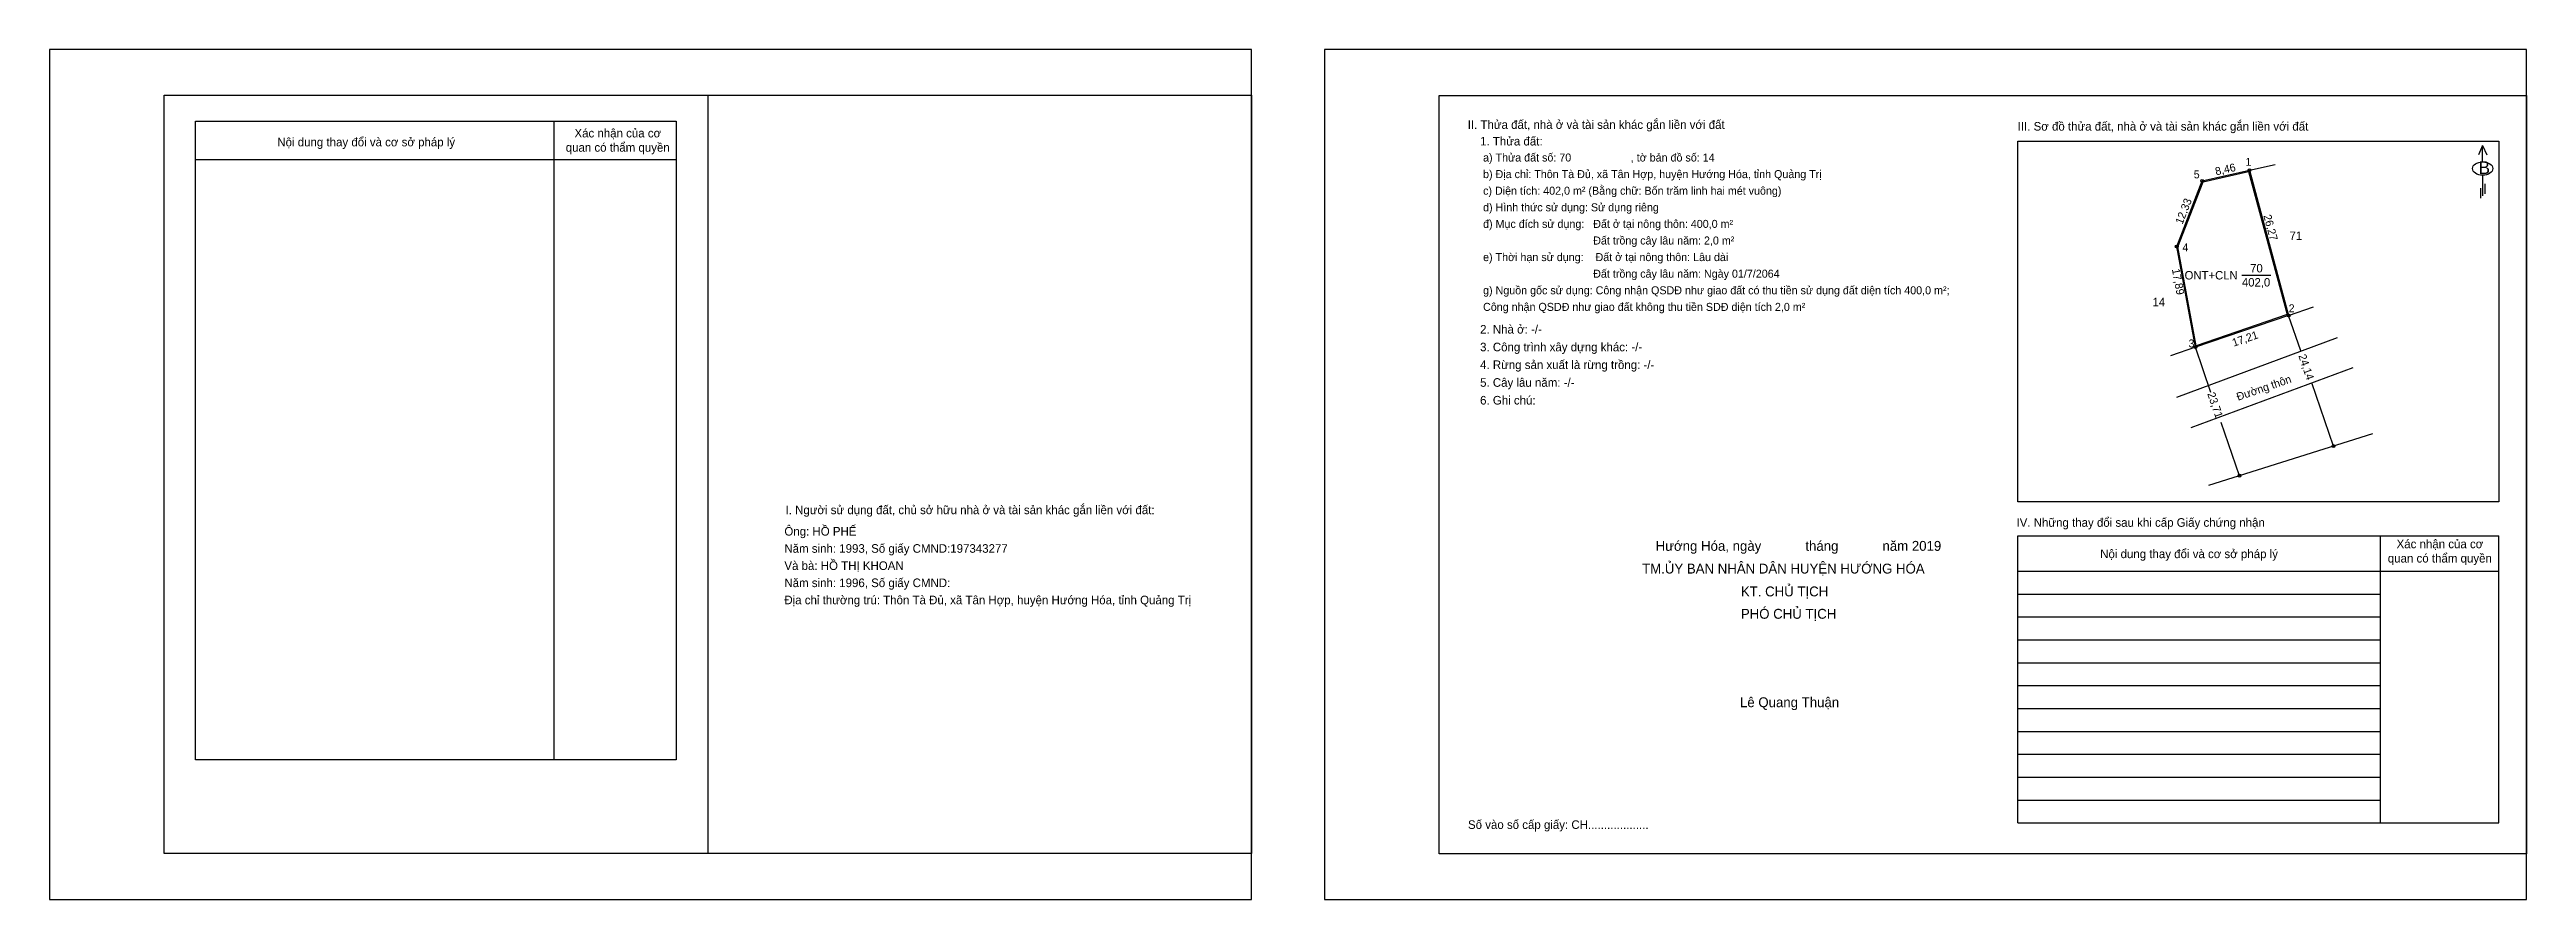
# Model space of a CAD drawing. Extents: x 553235 to 553668, y 1840320 to 1840468.
import ezdxf

# ---------------------------------------------------------------- set-up
doc = ezdxf.new("R2010")
doc.units = 0
for name, color, linetype in [('CanhThua', 7, 'Continuous'), ('ChieuDaiCanhThua', 7, 'Continuous'), ('Khung', 7, 'Continuous'), ('KhungInTrang1', 7, 'Continuous'), ('KhungInTrang2', 7, 'Continuous'), ('Level 1', 7, 'Continuous'), ('Level 2', 7, 'Continuous'), ('Level 22', 7, 'Continuous'), ('Level 23', 7, 'Continuous'), ('MocDinhThua', 7, 'Continuous'), ('NhanDiaChinhThua', 7, 'Continuous'), ('NhanTuCan', 7, 'Continuous'), ('ON', 7, 'Continuous'), ('RauThua', 7, 'Continuous'), ('SoHieuDinhThua', 7, 'Continuous'), ('Template', 7, 'Continuous'), ('ThongTin', 7, 'Continuous')]:
    doc.layers.add(name, color=color, linetype=linetype)

msp = doc.modelspace()

# ---------------------------------------------------------------- linework, layer by layer
at = {"layer": 'CanhThua'}
for p, q in [((553607, 1840434), (553611.46, 1840445.49)), ((553611.46, 1840445.49), (553619.71, 1840447.35)), ((553619.71, 1840447.35), (553626.56, 1840421.99)), ((553610.28, 1840416.41), (553607, 1840434)), ((553626.56, 1840421.99), (553610.28, 1840416.41))]:
    msp.add_line(p, q, dxfattribs=at)
at = {"layer": 'Khung'}
for p, q in [((553478.11, 1840460.43), (553668.11, 1840460.43)), ((553478.11, 1840327.93), (553478.11, 1840460.43)), ((553579.26, 1840389.39), (553579.26, 1840452.45)), ((553579.26, 1840452.45), (553663.26, 1840452.45)), ((553663.26, 1840452.45), (553663.26, 1840389.39)), ((553663.26, 1840389.39), (553579.26, 1840389.39))]:
    msp.add_line(p, q, dxfattribs=at)
msp.add_lwpolyline([(553445.32, 1840327.94), (553255.32, 1840327.94), (553255.32, 1840460.44), (553445.32, 1840460.44)], close=True, dxfattribs=at)
for points in [[(553350.32, 1840460.44), (553350.32, 1840327.94)], [(553668.11, 1840460.43), (553668.11, 1840327.93), (553478.11, 1840327.93)]]:
    msp.add_lwpolyline(points, dxfattribs=at)
at = {"layer": 'KhungInTrang1'}
msp.add_lwpolyline([(553235.32, 1840468.43), (553235.32, 1840319.93), (553445.32, 1840319.93), (553445.32, 1840468.43)], close=True, dxfattribs=at)
at = {"layer": 'KhungInTrang2'}
msp.add_lwpolyline([(553458.11, 1840468.43), (553458.11, 1840319.93), (553668.11, 1840319.93), (553668.11, 1840468.43)], close=True, dxfattribs=at)
at = {"layer": 'Level 1'}
for p, q in [((553628.69, 1840415.77), (553626.56, 1840421.99)), ((553612.99, 1840408.51), (553610.28, 1840416.41)), ((553634.39, 1840399.15), (553630.6, 1840410.21)), ((553617.97, 1840393.98), (553614.78, 1840403.28))]:
    msp.add_line(p, q, dxfattribs=at)
at = {"layer": 'Level 2'}
msp.add_lwpolyline([(553626.32, 1840422.12), (553610.43, 1840416.67), (553607.21, 1840433.98), (553611.61, 1840445.32), (553619.57, 1840447.11)], close=True, dxfattribs=at)
at = {"layer": 'Level 22'}
for points in [[(553607.04, 1840407.71), (553635.07, 1840418.14)], [(553609.55, 1840402.41), (553637.81, 1840412.89)]]:
    msp.add_lwpolyline(points, dxfattribs=at)
at = {"layer": 'Level 23'}
msp.add_lwpolyline([(553612.64, 1840392.31), (553641.27, 1840401.32)], dxfattribs=at)
at = {"layer": 'MocDinhThua'}
for centre in [(553611.46, 1840445.49), (553619.71, 1840447.35), (553607, 1840434), (553626.56, 1840421.99), (553610.28, 1840416.41), (553634.39, 1840399.15), (553617.97, 1840393.98)]:
    msp.add_circle(centre, 0.25, dxfattribs=at)
at = {"layer": 'NhanDiaChinhThua'}
msp.add_line((553618.4, 1840429), (553623.46, 1840429), dxfattribs=at)
at = {"layer": 'ON'}
for p, q in [((553260.82, 1840455.93), (553344.82, 1840455.93)), ((553260.82, 1840344.32), (553260.82, 1840455.93)), ((553344.82, 1840455.93), (553344.82, 1840344.32)), ((553260.82, 1840449.24), (553344.82, 1840449.24)), ((553579.26, 1840383.47), (553663.26, 1840383.47)), ((553642.53, 1840383.47), (553642.53, 1840333.31)), ((553579.26, 1840377.3), (553663.26, 1840377.3)), ((553579.26, 1840373.3), (553642.53, 1840373.3)), ((553579.26, 1840369.3), (553642.53, 1840369.3)), ((553579.26, 1840365.3), (553642.53, 1840365.3)), ((553579.26, 1840361.3), (553642.53, 1840361.3)), ((553579.26, 1840357.3), (553642.53, 1840357.3)), ((553579.26, 1840353.3), (553642.53, 1840353.3)), ((553579.26, 1840349.3), (553642.53, 1840349.3)), ((553579.26, 1840345.3), (553642.53, 1840345.3)), ((553579.26, 1840341.3), (553642.53, 1840341.3)), ((553579.26, 1840337.3), (553642.53, 1840337.3))]:
    msp.add_line(p, q, dxfattribs=at)
for points in [[(553323.46, 1840455.93), (553323.46, 1840344.32)], [(553579.26, 1840333.31), (553579.26, 1840383.47)], [(553663.26, 1840333.31), (553663.26, 1840383.47)], [(553344.82, 1840344.32), (553260.82, 1840344.32)]]:
    msp.add_lwpolyline(points, dxfattribs=at)
at = {"layer": 'RauThua'}
for p, q in [((553619.71, 1840447.35), (553624.22, 1840448.36)), ((553626.56, 1840421.99), (553630.93, 1840423.49)), ((553610.28, 1840416.41), (553605.91, 1840414.91))]:
    msp.add_line(p, q, dxfattribs=at)
at = {"layer": 'Template'}
for p, q in [((553660.44, 1840451.64), (553659.72, 1840450.05)), ((553660.44, 1840448.81), (553660.44, 1840451.64)), ((553660.44, 1840451.64), (553661.17, 1840450.05)), ((553660.08, 1840444.23), (553660.08, 1840442.49)), ((553660.46, 1840446.47), (553660.46, 1840442.9)), ((553660.86, 1840444.98), (553660.86, 1840443.24)), ((553579.26, 1840333.31), (553663.26, 1840333.31))]:
    msp.add_line(p, q, dxfattribs=at)
msp.add_ellipse((553660.46, 1840447.64), major_axis=(1.78, 0), ratio=0.655849, dxfattribs=at)

# ---------------------------------------------------------------- texts
at = {"layer": 'ChieuDaiCanhThua'}
for s, rotation, p in [('8,46', 12.7052, (553613.89, 1840446.44)), ('12,33', 68.7856, (553608, 1840437.78)), ('26,27', 285.1155, (553622.14, 1840439.4)), ('17,89', 280.5626, (553606.16, 1840430.03)), ('17,21', 18.9192, (553616.97, 1840416.51)), ('24,14', 288.9192, (553628.24, 1840414.94)), ('Đường thôn', 18.9192, (553617.73, 1840407.06)), ('23,71', 288.9192, (553612.33, 1840408.29))]:
    msp.add_text(s, height=1.386, rotation=rotation, dxfattribs=at).set_placement(p)
at = {"layer": 'NhanDiaChinhThua'}
for s, p in [('70', (553619.83, 1840429.49)), ('ONT+CLN', (553608.38, 1840428.26)), ('402,0', (553618.4, 1840427.03))]:
    msp.add_text(s, height=1.478, dxfattribs=at).set_placement(p)
at = {"layer": 'NhanTuCan'}
for s, p in [('71', (553626.72, 1840435.16)), ('14', (553602.78, 1840423.58))]:
    msp.add_text(s, height=1.478, dxfattribs=at).set_placement(p)
at = {"layer": 'ON'}
for s, height, p in [('Nội dung thay đổi và cơ sở pháp lý', 1.5, (553275.12, 1840451.52)), ('quan có thẩm quyền', 1.5, (553325.51, 1840450.58)), ('Xác nhận của cơ ', 1.5, (553327.04, 1840453.08)), ('I. Người sử dụng đất, chủ sở hữu nhà ở và tài sản khác gắn liền với đất:', 1.5, (553363.92, 1840387.25)), ('IV. Những thay đổi sau khi cấp Giấy chứng nhận', 1.5, (553579.01, 1840385.05)), ('Xác nhận của cơ ', 1.5, (553645.42, 1840381.3)), ('Nội dung thay đổi và cơ sở pháp lý', 1.5, (553593.63, 1840379.57)), ('quan có thẩm quyền', 1.5, (553643.89, 1840378.8)), ('Lê Quang Thuận', 1.7268, (553530.69, 1840353.53))]:
    msp.add_text(s, height=height, dxfattribs=at).set_placement(p)
at = {"layer": 'SoHieuDinhThua'}
for s, p in [('1', (553619.02, 1840448.12)), ('5', (553609.98, 1840445.93)), ('4', (553608, 1840433.17)), ('2', (553626.56, 1840422.53)), ('3', (553609.06, 1840416.39))]:
    msp.add_text(s, height=1.39, dxfattribs=at).set_placement(p)
at = {"layer": 'Template'}
for s, height, p in [('II. Thửa đất, nhà ở và tài sản khác gắn liền với đất', 1.5, (553483.12, 1840454.57)), ('III. Sơ đồ thửa đất, nhà ở và tài sản khác gắn liền với đất', 1.5, (553579.21, 1840454.27)), ('B', 2.25, (553659.74, 1840446.68)), ('TM.ỦY BAN NHÂN DÂN HUYỆN HƯỚNG HÓA', 1.7268, (553513.59, 1840376.88)), ('Hướng Hóa, ngày            tháng            năm 2019', 1.7268, (553515.95, 1840380.85)), ('KT. CHỦ TỊCH', 1.7268, (553530.85, 1840372.89)), ('PHÓ CHỦ TỊCH', 1.7268, (553530.85, 1840368.98)), ('Số vào sổ cấp giấy: CH...................', 1.5, (553483.17, 1840332.26))]:
    msp.add_text(s, height=height, dxfattribs=at).set_placement(p)
at = {"layer": 'ThongTin'}
for s, height, p in [('1. Thửa đất: ', 1.5, (553485.28, 1840451.67)), (' a) Thửa đất số: 70                    , tờ bản đồ số: 14', 1.4, (553485.28, 1840448.87)), (' c) Diện tích: 402,0 m² (Bằng chữ: Bốn trăm linh hai mét vuông)', 1.4, (553485.28, 1840443.07)), (' b) Địa chỉ: Thôn Tà Đủ, xã Tân Hợp, huyện Hướng Hóa, tỉnh Quảng Trị', 1.4, (553485.28, 1840445.97)), (' d) Hình thức sử dụng: Sử dụng riêng', 1.4, (553485.28, 1840440.17)), (' đ) Mục đích sử dụng:   Đất ở tại nông thôn: 400,0 m²', 1.4, (553485.28, 1840437.27)), ('                                      Đất trồng cây lâu năm: 2,0 m²', 1.4, (553485.28, 1840434.37)), (' e) Thời hạn sử dụng:    Đất ở tại nông thôn: Lâu dài', 1.4, (553485.28, 1840431.47)), (' g) Nguồn gốc sử dụng: Công nhận QSDĐ như giao đất có thu tiền sử dụng đất diện tích 400,0 m²;', 1.4, (553485.28, 1840425.67)), ('                                      Đất trồng cây lâu năm: Ngày 01/7/2064', 1.4, (553485.28, 1840428.57)), (' Công nhận QSDĐ như giao đất không thu tiền SDĐ diện tích 2,0 m²', 1.4, (553485.28, 1840422.77)), ('2. Nhà ở: -/-', 1.5, (553485.28, 1840418.81)), ('4. Rừng sản xuất là rừng trồng: -/-', 1.5, (553485.28, 1840412.61)), ('3. Công trình xây dựng khác: -/-', 1.5, (553485.28, 1840415.71)), ('5. Cây lâu năm: -/-', 1.5, (553485.28, 1840409.51)), ('6. Ghi chú:', 1.5, (553485.28, 1840406.41)), ('Ông: HỒ PHẾ', 1.5, (553363.72, 1840383.51)), ('Và bà: HỒ THỊ KHOAN', 1.5, (553363.72, 1840377.51)), ('Năm sinh: 1993, Số giấy CMND:197343277', 1.5, (553363.72, 1840380.51)), ('Năm sinh: 1996, Số giấy CMND:', 1.5, (553363.72, 1840374.51)), ('Địa chỉ thường trú: Thôn Tà Đủ, xã Tân Hợp, huyện Hướng Hóa, tỉnh Quảng Trị', 1.5, (553363.72, 1840371.51))]:
    msp.add_text(s, height=height, dxfattribs=at).set_placement(p)

doc.saveas('drawing.dxf')
